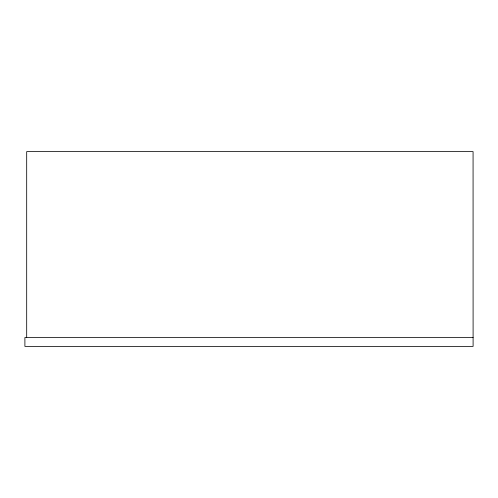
<?xml version="1.0" encoding="UTF-8"?>
<svg xmlns="http://www.w3.org/2000/svg" width="498" height="498" viewBox="0 0 498 498"><rect width="100%" height="100%" fill="white"/><g stroke="black" fill="none" stroke-linecap="round" stroke-linejoin="round"><path stroke-width="0.75" d="M473.1 337.526L24.9 337.526L24.9 346.384L473.1 346.384L473.069 151.616L26.687 151.616L26.687 337.526"/></g></svg>
